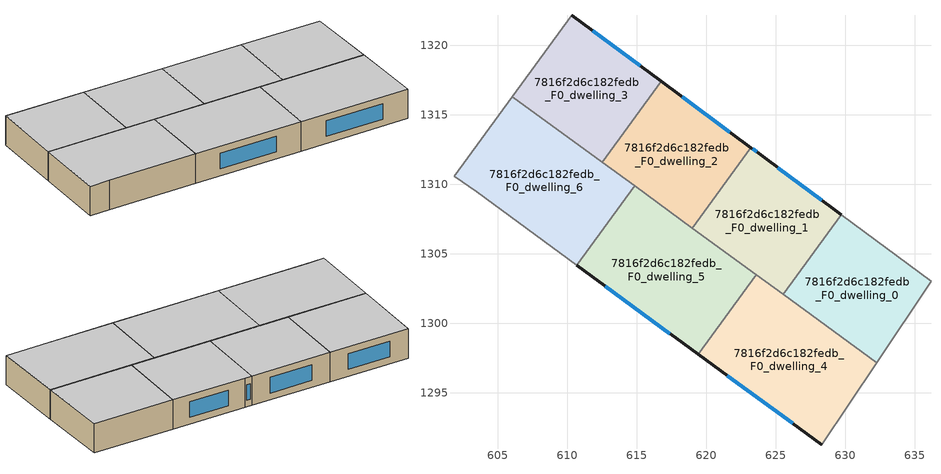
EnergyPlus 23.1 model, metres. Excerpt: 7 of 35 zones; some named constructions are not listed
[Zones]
7816f2d6c182fedb_F0_dwelling_0
 floor ground (EU_floor_Construction): 636.18,1303.02 632.27,1297.18 625.55,1302.08 629.74,1307.81 z0
 wall adiabatic (EU_wall_Construction): 625.55,1302.08 632.27,1297.18 636.18,1303.02 629.74,1307.81 z0:3
 wall to 7816f2d6c182fedb_F0_dwelling_1 (EU_wall_Construction): 629.74,1307.81 625.55,1302.08 z0:3
 ceiling to 7816f2d6c182fedb_F1_dwelling_0 (EU_floor_Construction): 632.27,1297.18 636.18,1303.02 629.74,1307.81 625.55,1302.08 z3
7816f2d6c182fedb_F0_dwelling_1
 floor ground (EU_floor_Construction): 629.74,1307.81 625.55,1302.08 619.01,1306.86 623.23,1312.64 623.78,1312.24 z0
 wall outside (EU_wall_Construction): 629.74,1307.81 623.78,1312.24 623.23,1312.64 z0:3
 wall to 7816f2d6c182fedb_F0_dwelling_2 (EU_wall_Construction): 623.23,1312.64 619.01,1306.86 z0:3
 wall to 7816f2d6c182fedb_F0_dwelling_5 (EU_wall_Construction): 619.01,1306.86 623.63,1303.49 z0:3
 wall to 7816f2d6c182fedb_F0_dwelling_4 (EU_wall_Construction): 623.63,1303.49 625.55,1302.08 z0:3
 window (EU_Window_Construction): 628.34,1308.85 625.18,1311.2 / 623.65,1312.33 623.36,1312.55 z0.7:2.3
 ceiling to 7816f2d6c182fedb_F1_dwelling_1 (EU_floor_Construction): 625.55,1302.08 629.74,1307.81 623.78,1312.24 623.23,1312.64 619.01,1306.86 z3
7816f2d6c182fedb_F0_dwelling_2
 floor ground (EU_floor_Construction): 623.23,1312.64 619.01,1306.86 612.52,1311.6 616.76,1317.42 z0
 wall outside (EU_wall_Construction): 623.23,1312.64 616.76,1317.42 z0:3
 wall to 7816f2d6c182fedb_F0_dwelling_3 (EU_wall_Construction): 616.76,1317.42 612.52,1311.6 z0:3
 wall to 7816f2d6c182fedb_F0_dwelling_6 (EU_wall_Construction): 612.52,1311.6 614.86,1309.9 z0:3
 wall to 7816f2d6c182fedb_F0_dwelling_5 (EU_wall_Construction): 614.86,1309.9 619.01,1306.86 z0:3
 window (EU_Window_Construction): 621.71,1313.76 618.28,1316.29 z0.7:2.3
 ceiling to 7816f2d6c182fedb_F1_dwelling_2 (EU_floor_Construction): 619.01,1306.86 623.23,1312.64 616.76,1317.42 612.52,1311.6 z3
7816f2d6c182fedb_F0_dwelling_3
 floor ground (EU_floor_Construction): 616.76,1317.42 612.52,1311.6 606.06,1316.32 610.33,1322.16 z0
 wall outside (EU_wall_Construction): 616.76,1317.42 610.33,1322.16 z0:3
 wall adiabatic (EU_wall_Construction): 610.33,1322.16 606.06,1316.32 z0:3
 wall to 7816f2d6c182fedb_F0_dwelling_6 (EU_wall_Construction): 606.06,1316.32 612.52,1311.6 z0:3
 window (EU_Window_Construction): 615.25,1318.53 611.84,1321.05 z0.7:2.3
 ceiling to 7816f2d6c182fedb_F1_dwelling_3 (EU_floor_Construction): 612.52,1311.6 616.76,1317.42 610.33,1322.16 606.06,1316.32 z3
7816f2d6c182fedb_F0_dwelling_4
 floor ground (EU_floor_Construction): 632.27,1297.18 628.31,1291.28 619.45,1297.76 623.63,1303.49 z0
 wall outside (EU_wall_Construction): 619.45,1297.76 628.31,1291.28 z0:3
 wall adiabatic (EU_wall_Construction): 628.31,1291.28 632.27,1297.18 625.55,1302.08 z0:3
 wall to 7816f2d6c182fedb_F0_dwelling_5 (EU_wall_Construction): 623.63,1303.49 619.45,1297.76 z0:3
 window (EU_Window_Construction): 621.53,1296.24 626.23,1292.8 z0.7:2.3
 ceiling to 7816f2d6c182fedb_F1_dwelling_4 (EU_floor_Construction): 628.31,1291.28 632.27,1297.18 623.63,1303.49 619.45,1297.76 z3
7816f2d6c182fedb_F0_dwelling_5
 floor ground (EU_floor_Construction): 623.63,1303.49 619.45,1297.76 610.68,1304.18 614.86,1309.9 z0
 wall outside (EU_wall_Construction): 610.68,1304.18 619.45,1297.76 z0:3
 wall to 7816f2d6c182fedb_F0_dwelling_6 (EU_wall_Construction): 614.86,1309.9 610.68,1304.18 z0:3
 window (EU_Window_Construction): 612.74,1302.68 617.39,1299.27 z0.7:2.3
 ceiling to 7816f2d6c182fedb_F1_dwelling_5 (EU_floor_Construction): 619.45,1297.76 623.63,1303.49 614.86,1309.9 610.68,1304.18 z3
7816f2d6c182fedb_F0_dwelling_6
 floor ground (EU_floor_Construction): 614.86,1309.9 610.68,1304.18 603.51,1309.45 601.87,1310.58 606.06,1316.32 z0
 wall adiabatic (EU_wall_Construction): 606.06,1316.32 601.87,1310.58 603.51,1309.45 610.68,1304.18 z0:3
 ceiling to 7816f2d6c182fedb_F1_dwelling_6 (EU_floor_Construction): 610.68,1304.18 614.86,1309.9 606.06,1316.32 601.87,1310.58 603.51,1309.45 z3
[HVACTEMPLATE:THERMOSTAT] Constant Heating Setpoint=20; Constant Cooling Setpoint=50
EU_HeatOnly_7816f2d6c182fedb_F0_dwelling_0; EU_HeatOnly_7816f2d6c182fedb_F0_dwelling_1; EU_HeatOnly_7816f2d6c182fedb_F0_dwelling_2; EU_HeatOnly_7816f2d6c182fedb_F0_dwelling_3; EU_HeatOnly_7816f2d6c182fedb_F0_dwelling_4; EU_HeatOnly_7816f2d6c182fedb_F0_dwelling_5; EU_HeatOnly_7816f2d6c182fedb_F0_dwelling_6; EU_HeatOnly_7816f2d6c182fedb_F1_dwelling_0; EU_HeatOnly_7816f2d6c182fedb_F1_dwelling_1; EU_HeatOnly_7816f2d6c182fedb_F1_dwelling_2; EU_HeatOnly_7816f2d6c182fedb_F1_dwelling_3; EU_HeatOnly_7816f2d6c182fedb_F1_dwelling_4; EU_HeatOnly_7816f2d6c182fedb_F1_dwelling_5; EU_HeatOnly_7816f2d6c182fedb_F1_dwelling_6; EU_HeatOnly_7816f2d6c182fedb_F2_dwelling_0; EU_HeatOnly_7816f2d6c182fedb_F2_dwelling_1; EU_HeatOnly_7816f2d6c182fedb_F2_dwelling_2; EU_HeatOnly_7816f2d6c182fedb_F2_dwelling_3; EU_HeatOnly_7816f2d6c182fedb_F2_dwelling_4; EU_HeatOnly_7816f2d6c182fedb_F2_dwelling_5; EU_HeatOnly_7816f2d6c182fedb_F2_dwelling_6; EU_HeatOnly_7816f2d6c182fedb_F3_dwelling_0; EU_HeatOnly_7816f2d6c182fedb_F3_dwelling_1; EU_HeatOnly_7816f2d6c182fedb_F3_dwelling_2; EU_HeatOnly_7816f2d6c182fedb_F3_dwelling_3; EU_HeatOnly_7816f2d6c182fedb_F3_dwelling_4; EU_HeatOnly_7816f2d6c182fedb_F3_dwelling_5; EU_HeatOnly_7816f2d6c182fedb_F3_dwelling_6; EU_HeatOnly_7816f2d6c182fedb_F4_dwelling_0; EU_HeatOnly_7816f2d6c182fedb_F4_dwelling_1; EU_HeatOnly_7816f2d6c182fedb_F4_dwelling_2; EU_HeatOnly_7816f2d6c182fedb_F4_dwelling_3; EU_HeatOnly_7816f2d6c182fedb_F4_dwelling_4; EU_HeatOnly_7816f2d6c182fedb_F4_dwelling_5; EU_HeatOnly_7816f2d6c182fedb_F4_dwelling_6
[SCHEDULE:CONSTANT]
Name | Hourly Value
EU_AlwaysOn | 1
EU_CoolingOff | 0
[SCHEDULE:FILE] Column Number=1; Rows to Skip at Top=0; Number of Hours of Data=8760; Column Separator=Comma; Interpolate to Timestep=No; Minutes per Item=60; Adjust Schedule for Daylight Savings=Yes
Name | File
EU_Step8_GainSchedule_7816f2d6c182fedb_F4_dwelling_2_f000 | ../../schedules/7816f2d6c182fedb/7816f2d6c182fedb_F4_dwelling_2_f000_gain.csv
EU_Step8_GainSchedule_7816f2d6c182fedb_F4_dwelling_3_f000 | ../../schedules/7816f2d6c182fedb/7816f2d6c182fedb_F4_dwelling_3_f000_gain.csv
EU_Step8_GainSchedule_7816f2d6c182fedb_F4_dwelling_4_f000 | ../../schedules/7816f2d6c182fedb/7816f2d6c182fedb_F4_dwelling_4_f000_gain.csv
EU_Step8_GainSchedule_7816f2d6c182fedb_F4_dwelling_5_f000 | ../../schedules/7816f2d6c182fedb/7816f2d6c182fedb_F4_dwelling_5_f000_gain.csv
EU_Step8_GainSchedule_7816f2d6c182fedb_F4_dwelling_6_f000 | ../../schedules/7816f2d6c182fedb/7816f2d6c182fedb_F4_dwelling_6_f000_gain.csv
